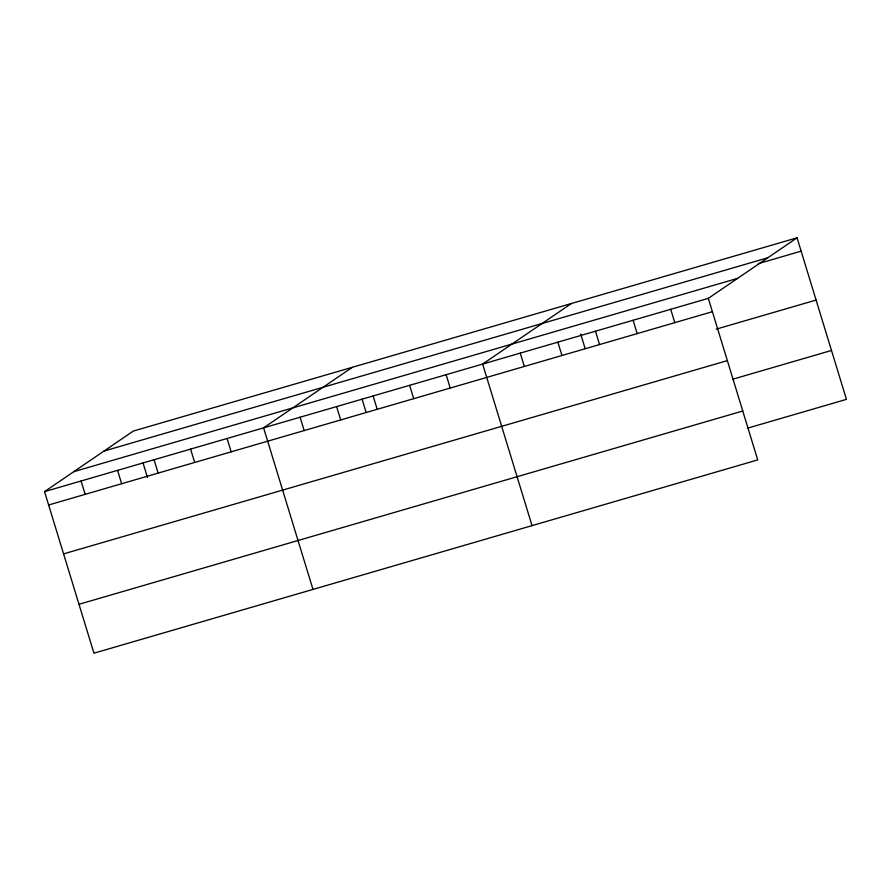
<?xml version="1.0" encoding="UTF-8"?>
<svg xmlns="http://www.w3.org/2000/svg" width="891" height="891" viewBox="0 0 891 891"><rect width="100%" height="100%" fill="white"/><g stroke="black" fill="none" stroke-linecap="round" stroke-linejoin="round"><path stroke-width="1.34" d="M797.055 237.808L708.323 298.351L757.718 459.923L93.945 653.192L44.55 491.632L133.282 431.077L797.055 237.808L846.45 399.368L747.872 428.07M352.324 367.304L263.591 427.847L312.986 589.419M571.376 303.519L482.644 364.063L532.038 525.634M104.002 451.058L767.775 257.789M758.33 263.625L801.143 251.162M73.83 471.651L737.603 278.371M44.55 491.632L708.323 298.351M48.637 504.985L712.399 311.705M716.219 329.147L816.089 300.067M63.584 553.89L727.357 360.621M732.925 379.165L831.492 350.464M78.998 604.287L742.76 411.007M670.711 309.3L674.788 322.665M633.089 320.259L637.176 333.613M595.478 331.207L599.565 344.561M580.709 334.058L585.153 348.604M557.866 342.166L561.954 355.52M520.255 353.114L524.331 366.468M446.135 374.699L450.211 388.053M409.626 385.324L413.702 398.678M373.117 395.96L377.205 409.314M362.069 399.157L366.112 412.377M336.609 406.586L340.696 419.939M300.1 417.222L304.187 430.576M227.082 438.472L231.17 451.837M190.585 449.109L194.661 462.462M154.076 459.734L158.153 473.088M143.028 462.941L147.472 477.487M117.567 470.37L121.644 483.724M81.059 480.995L85.146 494.349"/></g></svg>
